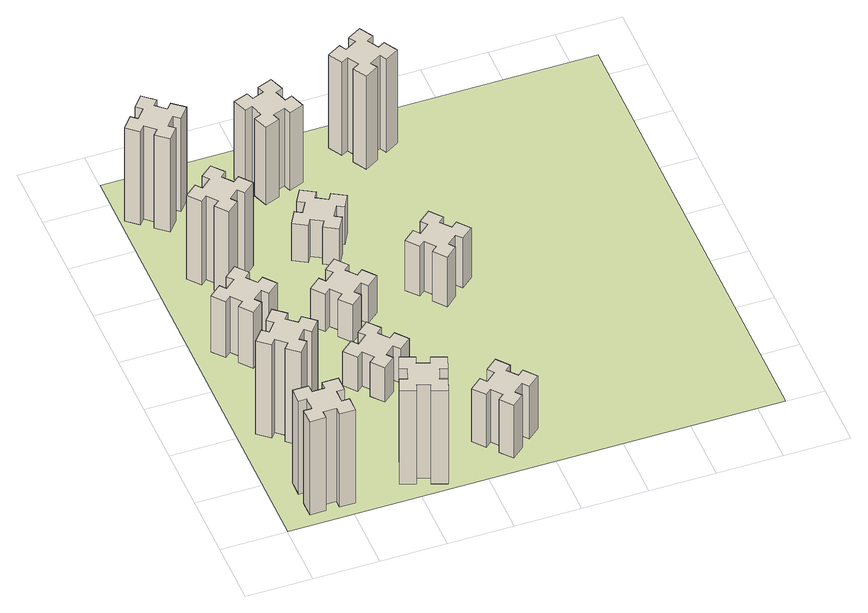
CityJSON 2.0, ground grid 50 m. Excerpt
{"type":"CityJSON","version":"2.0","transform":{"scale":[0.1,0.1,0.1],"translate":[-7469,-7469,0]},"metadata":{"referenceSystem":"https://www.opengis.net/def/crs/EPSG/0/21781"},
"CityObjects":{
"building1":{"type":"Building","attributes":{"class":"1000","function":"1000","usage":"1000","yearOfConstruction":2016,"roofType":"1000","measuredHeight":90,"storeysAboveGround":30,"storeysBelowGround":0},"geometry":[{"type":"Solid","lod":"1","boundaries":[[[[0,1,2,3,4,5,6,7,8,9,10,11,12,13,14,15,16,17,18,19]],[[17,16,20,21]],[[16,15,22,20]],[[15,14,23,22]],[[14,13,24,23]],[[13,12,25,24]],[[12,11,26,25]],[[11,10,27,26]],[[10,9,28,27]],[[9,8,29,28]],[[8,7,30,29]],[[7,6,31,30]],[[6,5,32,31]],[[5,4,33,32]],[[4,3,34,33]],[[3,2,35,34]],[[2,1,36,35]],[[1,0,37,36]],[[0,19,38,37]],[[19,18,39,38]],[[18,17,21,39]],[[24,25,26,27,28,29,30,31,32,33,34,35,36,37,38,39,21,20,22,23]]]]}]},
"building2":{"type":"Building","attributes":{"class":"1000","function":"1000","usage":"1000","yearOfConstruction":2016,"roofType":"1000","measuredHeight":90,"storeysAboveGround":30,"storeysBelowGround":0},"geometry":[{"type":"Solid","lod":"1","boundaries":[[[[40,41,42,43,44,45,46,47,48,49,50,51,52,53,54,55,56,57,58,59]],[[57,56,60,61]],[[56,55,62,60]],[[55,54,63,62]],[[54,53,64,63]],[[53,52,65,64]],[[52,51,66,65]],[[51,50,67,66]],[[50,49,68,67]],[[49,48,69,68]],[[48,47,70,69]],[[47,46,71,70]],[[46,45,72,71]],[[45,44,73,72]],[[44,43,74,73]],[[43,42,75,74]],[[42,41,76,75]],[[41,40,77,76]],[[40,59,78,77]],[[59,58,79,78]],[[58,57,61,79]],[[64,65,66,67,68,69,70,71,72,73,74,75,76,77,78,79,61,60,62,63]]]]}]},
"building3":{"type":"Building","attributes":{"class":"1000","function":"1000","usage":"1000","yearOfConstruction":2016,"roofType":"1000","measuredHeight":54,"storeysAboveGround":30,"storeysBelowGround":0},"geometry":[{"type":"Solid","lod":"1","boundaries":[[[[80,81,82,83,84,85,86,87,88,89,90,91,92,93,94,95,96,97,98,99]],[[97,96,100,101]],[[96,95,102,100]],[[95,94,103,102]],[[94,93,104,103]],[[93,92,105,104]],[[92,91,106,105]],[[91,90,107,106]],[[90,89,108,107]],[[89,88,109,108]],[[88,87,110,109]],[[87,86,111,110]],[[86,85,112,111]],[[85,84,113,112]],[[84,83,114,113]],[[83,82,115,114]],[[82,81,116,115]],[[81,80,117,116]],[[80,99,118,117]],[[99,98,119,118]],[[98,97,101,119]],[[104,105,106,107,108,109,110,111,112,113,114,115,116,117,118,119,101,100,102,103]]]]}]},
"building4":{"type":"Building","attributes":{"class":"1000","function":"1000","usage":"1000","yearOfConstruction":2016,"roofType":"1000","measuredHeight":90,"storeysAboveGround":30,"storeysBelowGround":0},"geometry":[{"type":"Solid","lod":"1","boundaries":[[[[120,121,122,123,124,125,126,127,128,129,130,131,132,133,134,135,136,137,138,139]],[[137,136,140,141]],[[136,135,142,140]],[[135,134,143,142]],[[134,133,144,143]],[[133,132,145,144]],[[132,131,146,145]],[[131,130,147,146]],[[130,129,148,147]],[[129,128,149,148]],[[128,127,150,149]],[[127,126,151,150]],[[126,125,152,151]],[[125,124,153,152]],[[124,123,154,153]],[[123,122,155,154]],[[122,121,156,155]],[[121,120,157,156]],[[120,139,158,157]],[[139,138,159,158]],[[138,137,141,159]],[[144,145,146,147,148,149,150,151,152,153,154,155,156,157,158,159,141,140,142,143]]]]}]},
"building5":{"type":"Building","attributes":{"class":"1000","function":"1000","usage":"1000","yearOfConstruction":2016,"roofType":"1000","measuredHeight":81,"storeysAboveGround":30,"storeysBelowGround":0},"geometry":[{"type":"Solid","lod":"1","boundaries":[[[[160,161,162,163,164,165,166,167,168,169,170,171,172,173,174,175,176,177,178,179]],[[177,176,180,181]],[[176,175,182,180]],[[175,174,183,182]],[[174,173,184,183]],[[173,172,185,184]],[[172,171,186,185]],[[171,170,187,186]],[[170,169,188,187]],[[169,168,189,188]],[[168,167,190,189]],[[167,166,191,190]],[[166,165,192,191]],[[165,164,193,192]],[[164,163,194,193]],[[163,162,195,194]],[[162,161,196,195]],[[161,160,197,196]],[[160,179,198,197]],[[179,178,199,198]],[[178,177,181,199]],[[184,185,186,187,188,189,190,191,192,193,194,195,196,197,198,199,181,180,182,183]]]]}]},
"building6":{"type":"Building","attributes":{"class":"1000","function":"1000","usage":"1000","yearOfConstruction":2016,"roofType":"1000","measuredHeight":90,"storeysAboveGround":30,"storeysBelowGround":0},"geometry":[{"type":"Solid","lod":"1","boundaries":[[[[200,201,202,203,204,205,206,207,208,209,210,211,212,213,214,215,216,217,218,219]],[[217,216,220,221]],[[216,215,222,220]],[[215,214,223,222]],[[214,213,224,223]],[[213,212,225,224]],[[212,211,226,225]],[[211,210,227,226]],[[210,209,228,227]],[[209,208,229,228]],[[208,207,230,229]],[[207,206,231,230]],[[206,205,232,231]],[[205,204,233,232]],[[204,203,234,233]],[[203,202,235,234]],[[202,201,236,235]],[[201,200,237,236]],[[200,219,238,237]],[[219,218,239,238]],[[218,217,221,239]],[[224,225,226,227,228,229,230,231,232,233,234,235,236,237,238,239,221,220,222,223]]]]}]},
"building7":{"type":"Building","attributes":{"class":"1000","function":"1000","usage":"1000","yearOfConstruction":2016,"roofType":"1000","measuredHeight":33,"storeysAboveGround":30,"storeysBelowGround":0},"geometry":[{"type":"Solid","lod":"1","boundaries":[[[[240,241,242,243,244,245,246,247,248,249,250,251,252,253,254,255,256,257,258,259]],[[257,256,260,261]],[[256,255,262,260]],[[255,254,263,262]],[[254,253,264,263]],[[253,252,265,264]],[[252,251,266,265]],[[251,250,267,266]],[[250,249,268,267]],[[249,248,269,268]],[[248,247,270,269]],[[247,246,271,270]],[[246,245,272,271]],[[245,244,273,272]],[[244,243,274,273]],[[243,242,275,274]],[[242,241,276,275]],[[241,240,277,276]],[[240,259,278,277]],[[259,258,279,278]],[[258,257,261,279]],[[264,265,266,267,268,269,270,271,272,273,274,275,276,277,278,279,261,260,262,263]]]]}]},
"building8":{"type":"Building","attributes":{"class":"1000","function":"1000","usage":"1000","yearOfConstruction":2016,"roofType":"1000","measuredHeight":36,"storeysAboveGround":30,"storeysBelowGround":0},"geometry":[{"type":"Solid","lod":"1","boundaries":[[[[280,281,282,283,284,285,286,287,288,289,290,291,292,293,294,295,296,297,298,299]],[[297,296,300,301]],[[296,295,302,300]],[[295,294,303,302]],[[294,293,304,303]],[[293,292,305,304]],[[292,291,306,305]],[[291,290,307,306]],[[290,289,308,307]],[[289,288,309,308]],[[288,287,310,309]],[[287,286,311,310]],[[286,285,312,311]],[[285,284,313,312]],[[284,283,314,313]],[[283,282,315,314]],[[282,281,316,315]],[[281,280,317,316]],[[280,299,318,317]],[[299,298,319,318]],[[298,297,301,319]],[[304,305,306,307,308,309,310,311,312,313,314,315,316,317,318,319,301,300,302,303]]]]}]},
"building9":{"type":"Building","attributes":{"class":"1000","function":"1000","usage":"1000","yearOfConstruction":2016,"roofType":"1000","measuredHeight":51,"storeysAboveGround":30,"storeysBelowGround":0},"geometry":[{"type":"Solid","lod":"1","boundaries":[[[[320,321,322,323,324,325,326,327,328,329,330,331,332,333,334,335,336,337,338,339]],[[337,336,340,341]],[[336,335,342,340]],[[335,334,343,342]],[[334,333,344,343]],[[333,332,345,344]],[[332,331,346,345]],[[331,330,347,346]],[[330,329,348,347]],[[329,328,349,348]],[[328,327,350,349]],[[327,326,351,350]],[[326,325,352,351]],[[325,324,353,352]],[[324,323,354,353]],[[323,322,355,354]],[[322,321,356,355]],[[321,320,357,356]],[[320,339,358,357]],[[339,338,359,358]],[[338,337,341,359]],[[344,345,346,347,348,349,350,351,352,353,354,355,356,357,358,359,341,340,342,343]]]]}]},
"building10":{"type":"Building","attributes":{"class":"1000","function":"1000","usage":"1000","yearOfConstruction":2016,"roofType":"1000","measuredHeight":36,"storeysAboveGround":30,"storeysBelowGround":0},"geometry":[{"type":"Solid","lod":"1","boundaries":[[[[360,361,362,363,364,365,366,367,368,369,370,371,372,373,374,375,376,377,378,379]],[[377,376,380,381]],[[376,375,382,380]],[[375,374,383,382]],[[374,373,384,383]],[[373,372,385,384]],[[372,371,386,385]],[[371,370,387,386]],[[370,369,388,387]],[[369,368,389,388]],[[368,367,390,389]],[[367,366,391,390]],[[366,365,392,391]],[[365,364,393,392]],[[364,363,394,393]],[[363,362,395,394]],[[362,361,396,395]],[[361,360,397,396]],[[360,379,398,397]],[[379,378,399,398]],[[378,377,381,399]],[[384,385,386,387,388,389,390,391,392,393,394,395,396,397,398,399,381,380,382,383]]]]}]},
"building11":{"type":"Building","attributes":{"class":"1000","function":"1000","usage":"1000","yearOfConstruction":2016,"roofType":"1000","measuredHeight":75,"storeysAboveGround":30,"storeysBelowGround":0},"geometry":[{"type":"Solid","lod":"1","boundaries":[[[[400,401,402,403,404,405,406,407,408,409,410,411,412,413,414,415,416,417,418,419]],[[417,416,420,421]],[[416,415,422,420]],[[415,414,423,422]],[[414,413,424,423]],[[413,412,425,424]],[[412,411,426,425]],[[411,410,427,426]],[[410,409,428,427]],[[409,408,429,428]],[[408,407,430,429]],[[407,406,431,430]],[[406,405,432,431]],[[405,404,433,432]],[[404,403,434,433]],[[403,402,435,434]],[[402,401,436,435]],[[401,400,437,436]],[[400,419,438,437]],[[419,418,439,438]],[[418,417,421,439]],[[424,425,426,427,428,429,430,431,432,433,434,435,436,437,438,439,421,420,422,423]]]]}]},
"building12":{"type":"Building","attributes":{"class":"1000","function":"1000","usage":"1000","yearOfConstruction":2016,"roofType":"1000","measuredHeight":48,"storeysAboveGround":30,"storeysBelowGround":0},"geometry":[{"type":"Solid","lod":"1","boundaries":[[[[440,441,442,443,444,445,446,447,448,449,450,451,452,453,454,455,456,457,458,459]],[[457,456,460,461]],[[456,455,462,460]],[[455,454,463,462]],[[454,453,464,463]],[[453,452,465,464]],[[452,451,466,465]],[[451,450,467,466]],[[450,449,468,467]],[[449,448,469,468]],[[448,447,470,469]],[[447,446,471,470]],[[446,445,472,471]],[[445,444,473,472]],[[444,443,474,473]],[[443,442,475,474]],[[442,441,476,475]],[[441,440,477,476]],[[440,459,478,477]],[[459,458,479,478]],[[458,457,461,479]],[[464,465,466,467,468,469,470,471,472,473,474,475,476,477,478,479,461,460,462,463]]]]}]},
"building13":{"type":"Building","attributes":{"class":"1000","function":"1000","usage":"1000","yearOfConstruction":2016,"roofType":"1000","measuredHeight":90,"storeysAboveGround":30,"storeysBelowGround":0},"geometry":[{"type":"Solid","lod":"1","boundaries":[[[[480,481,482,483,484,485,486,487,488,489,490,491,492,493,494,495,496,497,498,499]],[[497,496,500,501]],[[496,495,502,500]],[[495,494,503,502]],[[494,493,504,503]],[[493,492,505,504]],[[492,491,506,505]],[[491,490,507,506]],[[490,489,508,507]],[[489,488,509,508]],[[488,487,510,509]],[[487,486,511,510]],[[486,485,512,511]],[[485,484,513,512]],[[484,483,514,513]],[[483,482,515,514]],[[482,481,516,515]],[[481,480,517,516]],[[480,499,518,517]],[[499,498,519,518]],[[498,497,501,519]],[[504,505,506,507,508,509,510,511,512,513,514,515,516,517,518,519,501,500,502,503]]]]}]},
"landuse1":{"type":"LandUse","attributes":{"name":"plot1","function":"1010"},"geometry":[{"type":"MultiSurface","lod":"1","boundaries":[[[520,521,522,523]]]}]}
},
"vertices":[
[265,325,0],[265,225,0],[205,225,0],[205,105,0],[325,105,0],[325,165,0],[425,165,0],[425,105,0],[545,105,0],[545,225,0],[485,225,0],[485,325,0],[545,325,0],[545,445,0],[425,445,0],[425,385,0],[325,385,0],[325,445,0],[205,445,0],[205,325,0],[325,385,900],[325,445,900],[425,385,900],[425,445,900],[545,445,900],[545,325,900],[485,325,900],[485,225,900],[545,225,900],[545,105,900],[425,105,900],[425,165,900],[325,165,900],[325,105,900],[205,105,900],[205,225,900],[265,225,900],[265,325,900],[205,325,900],[205,445,900],
[484,1067,0],[408,1132,0],[446,1178,0],[354,1255,0],[277,1163,0],[323,1124,0],[259,1048,0],[213,1086,0],[136,994,0],[228,917,0],[266,963,0],[343,899,0],[304,853,0],[396,776,0],[473,868,0],[427,906,0],[492,983,0],[538,944,0],[615,1036,0],[523,1113,0],[492,983,900],[538,944,900],[427,906,900],[473,868,900],[396,776,900],[304,853,900],[343,899,900],[266,963,900],[228,917,900],[136,994,900],[213,1086,900],[259,1048,900],[323,1124,900],[277,1163,900],[354,1255,900],[446,1178,900],[408,1132,900],[484,1067,900],[523,1113,900],[615,1036,900],
[492,1888,0],[427,1964,0],[473,2003,0],[396,2095,0],[304,2018,0],[343,1972,0],[266,1907,0],[228,1953,0],[136,1876,0],[213,1784,0],[259,1823,0],[323,1746,0],[277,1708,0],[354,1616,0],[446,1693,0],[408,1739,0],[484,1803,0],[523,1757,0],[615,1834,0],[538,1926,0],[484,1803,540],[523,1757,540],[408,1739,540],[446,1693,540],[354,1616,540],[277,1708,540],[323,1746,540],[259,1823,540],[213,1784,540],[136,1876,540],[228,1953,540],[266,1907,540],[343,1972,540],[304,2018,540],[396,2095,540],[473,2003,540],[427,1964,540],[492,1888,540],[538,1926,540],[615,1834,540],
[1029,360,0],[995,266,0],[939,287,0],[897,174,0],[1010,133,0],[1031,189,0],[1125,155,0],[1104,99,0],[1217,57,0],[1258,170,0],[1202,191,0],[1236,285,0],[1292,264,0],[1333,377,0],[1220,418,0],[1200,362,0],[1106,396,0],[1127,452,0],[1014,493,0],[973,380,0],[1106,396,900],[1127,452,900],[1200,362,900],[1220,418,900],[1333,377,900],[1292,264,900],[1236,285,900],[1202,191,900],[1258,170,900],[1217,57,900],[1104,99,900],[1125,155,900],[1031,189,900],[1010,133,900],[897,174,900],[939,287,900],[995,266,900],[1029,360,900],[973,380,900],[1014,493,900],
[443,2712,0],[366,2647,0],[328,2693,0],[236,2616,0],[313,2524,0],[359,2563,0],[423,2486,0],[377,2448,0],[454,2356,0],[546,2433,0],[508,2479,0],[584,2543,0],[623,2497,0],[715,2574,0],[638,2666,0],[592,2628,0],[527,2704,0],[573,2743,0],[496,2835,0],[404,2758,0],[527,2704,810],[573,2743,810],[592,2628,810],[638,2666,810],[715,2574,810],[623,2497,810],[584,2543,810],[508,2479,810],[546,2433,810],[454,2356,810],[377,2448,810],[423,2486,810],[359,2563,810],[313,2524,810],[236,2616,810],[328,2693,810],[366,2647,810],[443,2712,810],[404,2758,810],[496,2835,810],
[384,3387,0],[308,3452,0],[346,3498,0],[254,3575,0],[177,3483,0],[223,3444,0],[159,3368,0],[113,3406,0],[36,3314,0],[128,3237,0],[166,3283,0],[243,3219,0],[204,3173,0],[296,3096,0],[373,3188,0],[327,3226,0],[392,3303,0],[438,3264,0],[515,3356,0],[423,3433,0],[392,3303,900],[438,3264,900],[327,3226,900],[373,3188,900],[296,3096,900],[204,3173,900],[243,3219,900],[166,3283,900],[128,3237,900],[36,3314,900],[113,3406,900],[159,3368,900],[223,3444,900],[177,3483,900],[254,3575,900],[346,3498,900],[308,3452,900],[384,3387,900],[423,3433,900],[515,3356,900],
[1083,1332,0],[1006,1267,0],[968,1313,0],[876,1236,0],[953,1144,0],[999,1183,0],[1063,1106,0],[1017,1068,0],[1094,976,0],[1186,1053,0],[1148,1099,0],[1224,1163,0],[1263,1117,0],[1355,1194,0],[1278,1286,0],[1232,1248,0],[1167,1324,0],[1213,1363,0],[1136,1455,0],[1044,1378,0],[1167,1324,330],[1213,1363,330],[1232,1248,330],[1278,1286,330],[1355,1194,330],[1263,1117,330],[1224,1163,330],[1148,1099,330],[1186,1053,330],[1094,976,330],[1017,1068,330],[1063,1106,330],[999,1183,330],[953,1144,330],[876,1236,330],[968,1313,330],[1006,1267,330],[1083,1332,330],[1044,1378,330],[1136,1455,330],
[1083,1972,0],[1006,1907,0],[968,1953,0],[876,1876,0],[953,1784,0],[999,1823,0],[1063,1746,0],[1017,1708,0],[1094,1616,0],[1186,1693,0],[1148,1739,0],[1224,1803,0],[1263,1757,0],[1355,1834,0],[1278,1926,0],[1232,1888,0],[1167,1964,0],[1213,2003,0],[1136,2095,0],[1044,2018,0],[1167,1964,360],[1213,2003,360],[1232,1888,360],[1278,1926,360],[1355,1834,360],[1263,1757,360],[1224,1803,360],[1148,1739,360],[1186,1693,360],[1094,1616,360],[1017,1708,360],[1063,1746,360],[999,1823,360],[953,1784,360],[876,1876,360],[968,1953,360],[1006,1907,360],[1083,1972,360],[1044,2018,360],[1136,2095,360],
[1639,343,0],[1703,266,0],[1657,228,0],[1734,136,0],[1826,213,0],[1788,259,0],[1864,323,0],[1903,277,0],[1995,354,0],[1918,446,0],[1872,408,0],[1807,484,0],[1853,523,0],[1776,615,0],[1684,538,0],[1723,492,0],[1646,427,0],[1608,473,0],[1516,396,0],[1593,304,0],[1646,427,510],[1608,473,510],[1723,492,510],[1684,538,510],[1776,615,510],[1853,523,510],[1807,484,510],[1872,408,510],[1918,446,510],[1995,354,510],[1903,277,510],[1864,323,510],[1788,259,510],[1826,213,510],[1734,136,510],[1657,228,510],[1703,266,510],[1639,343,510],[1593,304,510],[1516,396,510],
[1314,2666,0],[1227,2716,0],[1257,2768,0],[1153,2828,0],[1093,2724,0],[1145,2694,0],[1095,2607,0],[1043,2637,0],[983,2533,0],[1087,2473,0],[1117,2525,0],[1204,2475,0],[1174,2423,0],[1278,2363,0],[1338,2467,0],[1286,2497,0],[1336,2584,0],[1388,2554,0],[1448,2658,0],[1344,2718,0],[1336,2584,360],[1388,2554,360],[1286,2497,360],[1338,2467,360],[1278,2363,360],[1174,2423,360],[1204,2475,360],[1117,2525,360],[1087,2473,360],[983,2533,360],[1043,2637,360],[1095,2607,360],[1145,2694,360],[1093,2724,360],[1153,2828,360],[1257,2768,360],[1227,2716,360],[1314,2666,360],[1344,2718,360],[1448,2658,360],
[1125,3456,0],[1031,3422,0],[1010,3478,0],[897,3437,0],[939,3324,0],[995,3345,0],[1029,3251,0],[973,3230,0],[1014,3117,0],[1127,3159,0],[1106,3215,0],[1200,3249,0],[1220,3193,0],[1333,3234,0],[1292,3347,0],[1236,3326,0],[1202,3420,0],[1258,3440,0],[1217,3553,0],[1104,3512,0],[1202,3420,750],[1258,3440,750],[1236,3326,750],[1292,3347,750],[1333,3234,750],[1220,3193,750],[1200,3249,750],[1106,3215,750],[1127,3159,750],[1014,3117,750],[973,3230,750],[1029,3251,750],[995,3345,750],[939,3324,750],[897,3437,750],[1010,3478,750],[1031,3422,750],[1125,3456,750],[1104,3512,750],[1217,3553,750],
[1972,1988,0],[1907,2064,0],[1953,2103,0],[1876,2195,0],[1784,2118,0],[1823,2072,0],[1746,2007,0],[1708,2053,0],[1616,1976,0],[1693,1884,0],[1739,1923,0],[1803,1846,0],[1757,1808,0],[1834,1716,0],[1926,1793,0],[1888,1839,0],[1964,1903,0],[2003,1857,0],[2095,1934,0],[2018,2026,0],[1964,1903,480],[2003,1857,480],[1888,1839,480],[1926,1793,480],[1834,1716,480],[1757,1808,480],[1803,1846,480],[1739,1923,480],[1693,1884,480],[1616,1976,480],[1708,2053,480],[1746,2007,480],[1823,2072,480],[1784,2118,480],[1876,2195,480],[1953,2103,480],[1907,2064,480],[1972,1988,480],[2018,2026,480],[2095,1934,480],
[1844,3556,0],[1757,3506,0],[1727,3558,0],[1623,3498,0],[1683,3394,0],[1735,3424,0],[1785,3337,0],[1733,3307,0],[1793,3203,0],[1897,3263,0],[1867,3315,0],[1954,3365,0],[1984,3313,0],[2088,3373,0],[2028,3477,0],[1976,3447,0],[1926,3534,0],[1978,3564,0],[1918,3668,0],[1814,3608,0],[1926,3534,900],[1978,3564,900],[1976,3447,900],[2028,3477,900],[2088,3373,900],[1984,3313,900],[1954,3365,900],[1867,3315,900],[1897,3263,900],[1793,3203,900],[1733,3307,900],[1785,3337,900],[1735,3424,900],[1683,3394,900],[1623,3498,900],[1727,3558,900],[1757,3506,900],[1844,3556,900],[1814,3608,900],[1918,3668,900],
[5,3705,0],[3705,3705,0],[3705,5,0],[5,5,0]
]}
